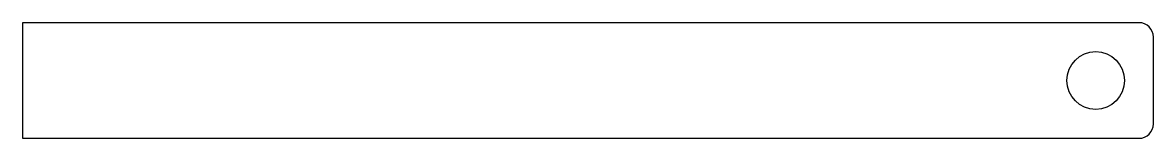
# Model space of a CAD drawing. Header units: inches. Extents: x 0 to 19.6, y 0 to 2.
import ezdxf

# ---------------------------------------------------------------- set-up
doc = ezdxf.new("R2010")
doc.units = ezdxf.units.IN
doc.header["$MEASUREMENT"] = 0
doc.layers.add('CUT', color=7, linetype='Continuous')

msp = doc.modelspace()

# ---------------------------------------------------------------- linework, layer by layer
at = {"layer": 'CUT'}
for p, q in [((0, 2), (0, 0)), ((19.375, 2), (0, 2)), ((19.625, 0.25), (19.625, 1.75)), ((0, 0), (19.375, 0))]:
    msp.add_line(p, q, dxfattribs=at)
msp.add_circle((18.625, 1), 0.5, dxfattribs=at)
for centre, start, end in [((19.375, 1.75), 0, 90), ((19.375, 0.25), 270, 360)]:
    msp.add_arc(centre, 0.25, start, end, dxfattribs=at)

doc.saveas('drawing.dxf')
